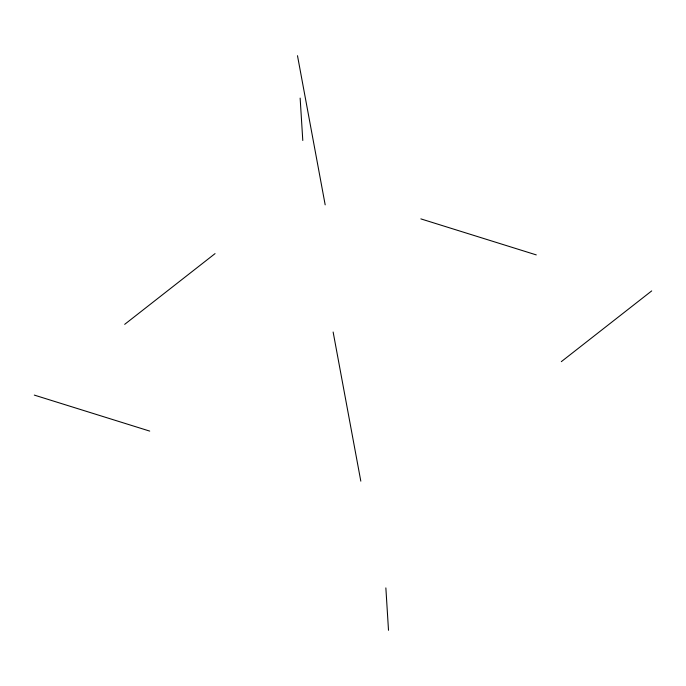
<?xml version="1.0" encoding="UTF-8"?>
<svg xmlns="http://www.w3.org/2000/svg" width="686" height="686" viewBox="0 0 686 686"><rect width="100%" height="100%" fill="white"/><g stroke="black" fill="none" stroke-linecap="round" stroke-linejoin="round"><path stroke-width="1.03" d="M124.681 324.349L215.061 253.614M561.32 361.651L651.7 290.907M420.861 218.885L536.28 254.9M34.3 395.093L149.72 431.1M297.492 55.703L325.181 204.848M333.13 332.015L360.819 481.152M385.858 587.902L388.508 630.297M300.142 98.098L302.792 140.484"/></g></svg>
